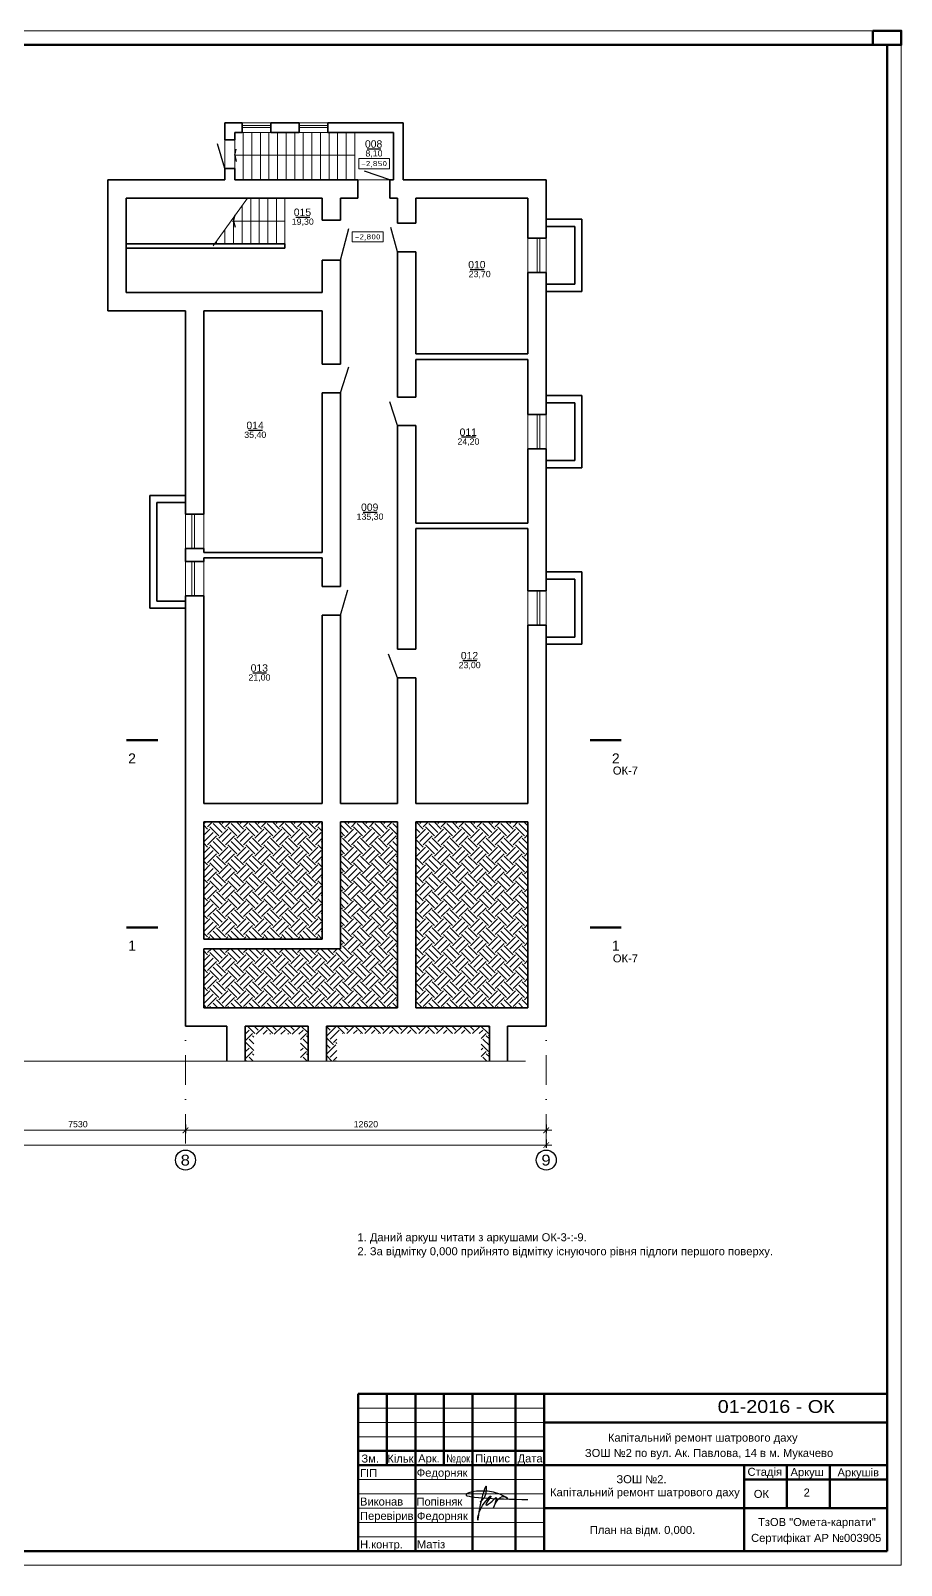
# Model space of a CAD drawing. Header units: millimetres. Extents: x 752233 to 2620908, y -654617 to -58944.
# Drawn here: x 1097663 to 1128121, y -245851 to -192165 of the extents above; entities that cross this region are included whole.
import ezdxf
from ezdxf.enums import TextEntityAlignment as Align

# ---------------------------------------------------------------- set-up
doc = ezdxf.new("R2010")
doc.units = ezdxf.units.MM
doc.header["$LTSCALE"] = 90
doc.linetypes.add('DASHDOT', pattern=[25.4, 12.7, -6.35, 0, -6.35])
doc.layers.get('0').update_dxf_attribs({"lineweight": 15})
doc.layers.get('DefPoints').update_dxf_attribs({"color": 255, "lineweight": 9})
doc.styles.add('style2', font='ARIAL.TTF')
doc.styles.add('txt200', font='txt.shx', dxfattribs={"width": 0.9, "height": 200})
doc.dimstyles.new('ARKO_TICK_EXTLINES', dxfattribs={"dimscale": 100, "dimtxt": 2.2, "dimasz": 2, "dimexe": 1, "dimexo": 1, "dimgap": 1, "dimtad": 1, "dimdec": 0, "dimzin": 0, "dimtxsty": 'style2', "dimblk": 'ARCHTICK', "dimcen": 2, "dimdle": 2, "dimclrd": 5, "dimadec": 0, "dimazin": 0, "dimtfac": 1, "dimtdec": 0, "dimtix": 1, "dimtmove": 0, "dimatfit": 0, "dimfxl": 0, "dimtolj": 1, "dimtzin": 0, "dimlwd": 20, "dimarcsym": 0})

# ---------------------------------------------------------------- blocks, each defined once
blk = doc.blocks.new('_ArchTick')
at = {"color": 0, "linetype": 'ByBlock', "const_width": 0.15}
blk.add_lwpolyline([(-0.5, -0.5), (0.5, 0.5)], dxfattribs=at)
blk = doc.blocks.new('*D41')
at = {"color": 5, "lineweight": 20}
blk.add_line((1051869, -231152), (1115899, -231152), dxfattribs=at)
at = {"color": 0, "lineweight": -2}
for p, q in [((1052069, -230952), (1052069, -231252)), ((1115699, -230952), (1115699, -231252))]:
    blk.add_line(p, q, dxfattribs=at)
at = {"layer": 'DefPoints', "color": 0, "lineweight": 15}
for p in [(1052069, -226931), (1115699, -226985), (1115699, -231152)]:
    blk.add_point(p, dxfattribs=at)
at = {"color": 5, "lineweight": 20, "xscale": 200, "yscale": 200, "zscale": 200, "rotation": 180}
blk.add_blockref('_ArchTick', (1052069, -231152), dxfattribs=at)
at = {"color": 5, "lineweight": 20, "xscale": 200, "yscale": 200, "zscale": 200}
blk.add_blockref('_ArchTick', (1115699, -231152), dxfattribs=at)
at = {"color": 0, "lineweight": 15, "insert": (1083884, -230939), "char_height": 220, "attachment_point": 5, "style": 'style2'}
blk.add_mtext('\\A1;63630', dxfattribs=at)
blk = doc.blocks.new('*D60')
at = {"color": 5, "lineweight": 20}
blk.add_line((1115899, -230633), (1102879, -230633), dxfattribs=at)
at = {"color": 0, "lineweight": -2}
for p, q in [((1103079, -230433), (1103079, -230733)), ((1115699, -230433), (1115699, -230733))]:
    blk.add_line(p, q, dxfattribs=at)
at = {"layer": 'DefPoints', "color": 0, "lineweight": 15}
for p in [(1103079, -229155), (1115699, -228870), (1103079, -230633)]:
    blk.add_point(p, dxfattribs=at)
at = {"color": 5, "lineweight": 20, "xscale": 200, "yscale": 200, "zscale": 200, "rotation": 180}
blk.add_blockref('_ArchTick', (1103079, -230633), dxfattribs=at)
at = {"color": 5, "lineweight": 20, "xscale": 200, "yscale": 200, "zscale": 200}
blk.add_blockref('_ArchTick', (1115699, -230633), dxfattribs=at)
at = {"color": 0, "lineweight": 15, "insert": (1109389, -230420), "char_height": 220, "attachment_point": 5, "style": 'style2'}
blk.add_mtext('\\A1;12620', dxfattribs=at)
blk = doc.blocks.new('*D61')
at = {"color": 5, "lineweight": 20}
blk.add_line((1103279, -230633), (1095349, -230633), dxfattribs=at)
at = {"color": 0, "lineweight": -2}
for p, q in [((1095549, -230433), (1095549, -230733)), ((1103079, -230433), (1103079, -230733))]:
    blk.add_line(p, q, dxfattribs=at)
at = {"layer": 'DefPoints', "color": 0, "lineweight": 15}
for p in [(1095549, -229155), (1103079, -229155), (1095549, -230633)]:
    blk.add_point(p, dxfattribs=at)
at = {"color": 5, "lineweight": 20, "xscale": 200, "yscale": 200, "zscale": 200, "rotation": 180}
blk.add_blockref('_ArchTick', (1095549, -230633), dxfattribs=at)
at = {"color": 5, "lineweight": 20, "xscale": 200, "yscale": 200, "zscale": 200}
blk.add_blockref('_ArchTick', (1103079, -230633), dxfattribs=at)
at = {"color": 0, "lineweight": 15, "insert": (1099314, -230420), "char_height": 220, "attachment_point": 5, "style": 'style2'}
blk.add_mtext('\\A1;7530', dxfattribs=at)
blk = doc.blocks.new('OTMET_P')
at = {"color": 0, "linetype": 'ByBlock'}
blk.add_lwpolyline([(-6, -2), (-6, 2), (6, 2), (6, -2)], close=True, dxfattribs=at)
at = {"color": 0, "linetype": 'ByBlock', "style": 'txt200', "width": 1.071429}
blk.add_attdef('OTMET', text='', height=2, dxfattribs=at).set_placement((-5, -1), (5, -1), align=Align.FIT)

msp = doc.modelspace()

# ---------------------------------------------------------------- hatches: boundary and pattern name
at = {"lineweight": 13}
h = msp.add_hatch(dxfattribs=at)
h.set_pattern_fill('EARTH', color=5, scale=70, angle=45, style=0)
h.paths.add_polyline_path([(1107859.1, -219845.1), (1103719.1, -219845.1), (1103719.1, -223945.1), (1107859.1, -223945.1)])
h = msp.add_hatch(dxfattribs=at)
h.set_pattern_fill('EARTH', color=5, scale=70, angle=45, style=0)
h.paths.add_polyline_path([(1108499.1, -224285.1), (1103719.1, -224285.1), (1103719.1, -226345.1), (1110499.1, -226345.1), (1110499.1, -219845.1), (1108499.1, -219845.1)])
h = msp.add_hatch(dxfattribs=at)
h.set_pattern_fill('EARTH', color=5, scale=70, angle=45, style=0)
h.paths.add_polyline_path([(1111139.1, -226345.1), (1115059.1, -226345.1), (1115059.1, -219845.1), (1111139.1, -219845.1)])
h = msp.add_hatch(dxfattribs=at)
h.set_pattern_fill('EARTH', color=5, scale=70, angle=45, style=0)
h.paths.add_polyline_path([(1105169.1, -226985.1), (1105169.1, -228210.6), (1105473.1, -228210.6), (1105473.1, -227272.4), (1107102.7, -227272.4), (1107102.7, -228210.6), (1107369.1, -228210.6), (1107369.1, -226985.1)])
h = msp.add_hatch(dxfattribs=at)
h.set_pattern_fill('EARTH', color=5, scale=70, angle=45, style=0)
h.paths.add_polyline_path([(1113419.4, -227248.7), (1113419.4, -228210.6), (1113709.1, -228210.6), (1113709.1, -226985.1), (1108009.1, -226985.1), (1108009.1, -228210.6), (1108369.4, -228210.6), (1108369.4, -227248.7)])

# ---------------------------------------------------------------- linework, layer by layer
at = {"color": 250, "linetype": 'ByBlock', "ltscale": 4}
for p, q in [((1128121, -192165.3), (1041765.6, -192165.3)), ((1128121, -245850.9), (1128121, -192165.3)), ((1041765.6, -245850.9), (1128121, -245850.9))]:
    msp.add_line(p, q, dxfattribs=at)
at = {"color": 7, "lineweight": 50}
for p, q in [((1043765.6, -192665.3), (1127621, -192665.3)), ((1127621, -245350.9), (1127621, -192665.3)), ((1127621, -239850.9), (1109121, -239850.9)), ((1109121, -239850.9), (1127621, -239850.9)), ((1109121, -239850.9), (1109121, -245350.9)), ((1127621, -239850.9), (1109121, -239850.9)), ((1109121, -239850.9), (1109121, -245350.9)), ((1110121, -239850.9), (1110121, -242350.9)), ((1111121, -239850.9), (1111121, -245350.9)), ((1112121, -239850.9), (1112121, -242350.9)), ((1113121, -239850.9), (1113121, -245350.9)), ((1114621, -239850.9), (1114621, -245350.9)), ((1115621, -239850.9), (1115621, -245350.9)), ((1115621, -240850.9), (1127621, -240850.9)), ((1109121, -241850.9), (1115621, -241850.9)), ((1109121, -242350.9), (1127621, -242350.9)), ((1122621, -242350.9), (1122621, -245350.9)), ((1124121, -242350.9), (1124121, -243850.9)), ((1125621, -242350.9), (1125621, -243850.9)), ((1122621, -242850.9), (1127621, -242850.9)), ((1115621, -243850.9), (1127621, -243850.9)), ((1042565.6, -245350.9), (1127621, -245350.9))]:
    msp.add_line(p, q, dxfattribs=at)
at = {"color": 250, "lineweight": 35}
for p, q in [((1104459.1, -195985.1), (1104459.1, -195385.1)), ((1104459.1, -195385.1), (1105059.1, -195385.1)), ((1105059.1, -195725.1), (1105059.1, -195385.1)), ((1106059.1, -195385.1), (1107059.1, -195385.1)), ((1106059.1, -195725.1), (1106059.1, -195385.1)), ((1107059.1, -195725.1), (1107059.1, -195385.1)), ((1108059.1, -195385.1), (1110699.1, -195385.1)), ((1108059.1, -195725.1), (1108059.1, -195385.1)), ((1110699.1, -197385.1), (1110699.1, -195385.1)), ((1104799.1, -195985.1), (1104799.1, -195725.1)), ((1104799.1, -195725.1), (1105059.1, -195725.1)), ((1106059.1, -195725.1), (1107059.1, -195725.1)), ((1108059.1, -195725.1), (1110359.1, -195725.1)), ((1110359.1, -197385.1), (1110359.1, -195725.1)), ((1104799.1, -195985.1), (1104459.1, -195985.1)), ((1104459.1, -197385.1), (1104459.1, -196985.1)), ((1104799.1, -196985.1), (1104459.1, -196985.1)), ((1104799.1, -197385.1), (1104799.1, -196985.1)), ((1104459.1, -197385.1), (1100359.1, -197385.1)), ((1100359.1, -201965.1), (1100359.1, -197385.1)), ((1109107.3, -197385.1), (1104799.1, -197385.1)), ((1109107.3, -197385.1), (1109107.3, -198025.1)), ((1110359.1, -197385.1), (1110229.5, -197385.1)), ((1110229.5, -197385.1), (1110229.5, -198025.1)), ((1115699.1, -197385.1), (1110699.1, -197385.1)), ((1115699.1, -199424.9), (1115699.1, -197385.1)), ((1107859.1, -198025.1), (1100999.1, -198025.1)), ((1100999.1, -201325.1), (1100999.1, -198025.1)), ((1107859.1, -198788.5), (1107859.1, -198025.1)), ((1108499.1, -198788.5), (1108499.1, -198025.1)), ((1109107.3, -198025.1), (1108499.1, -198025.1)), ((1110499.1, -198025.1), (1110229.5, -198025.1)), ((1110499.1, -198904), (1110499.1, -198025.1)), ((1111139.1, -198904), (1111139.1, -198025.1)), ((1115059.1, -198025.1), (1111139.1, -198025.1)), ((1115059.1, -199424.9), (1115059.1, -198025.1)), ((1108499.1, -198788.5), (1107859.1, -198788.5)), ((1111139.1, -198904), (1110499.1, -198904)), ((1115059.1, -199424.9), (1115059.1, -199010.1)), ((1115699.1, -198762), (1116949.1, -198762)), ((1115699.1, -199012), (1116699.1, -199012)), ((1116699.1, -201037.7), (1116699.1, -199012)), ((1116949.1, -201287.7), (1116949.1, -198762)), ((1106559.1, -199625.1), (1100999.1, -199625.1)), ((1106559.1, -199625.1), (1106559.1, -199775.1)), ((1115059.1, -199424.9), (1115699.1, -199424.9)), ((1106559.1, -199775.1), (1100999.1, -199775.1)), ((1107859.1, -201325.1), (1107859.1, -200188.5)), ((1108499.1, -200188.5), (1107859.1, -200188.5)), ((1108499.1, -203833.6), (1108499.1, -200188.5)), ((1110499.1, -204982.7), (1110499.1, -199904)), ((1111139.1, -199904), (1110499.1, -199904)), ((1111139.1, -203475.1), (1111139.1, -199904)), ((1115059.1, -203475.1), (1115059.1, -200624.9)), ((1115059.1, -200624.9), (1115699.1, -200624.9)), ((1115699.1, -205594.3), (1115699.1, -200624.9)), ((1115699.1, -201037.7), (1116699.1, -201037.7)), ((1115699.1, -201287.7), (1116949.1, -201287.7)), ((1107859.1, -201325.1), (1100999.1, -201325.1)), ((1103079.1, -201965.1), (1100359.1, -201965.1)), ((1103079.1, -201965.1), (1103079.1, -209083.1)), ((1107859.1, -201965.1), (1103719.1, -201965.1)), ((1103719.1, -201965.1), (1103719.1, -209083.1)), ((1107859.1, -203833.6), (1107859.1, -201965.1)), ((1108499.1, -203833.6), (1107859.1, -203833.6)), ((1115059.1, -203475.1), (1111139.1, -203475.1)), ((1111139.1, -204982.7), (1111139.1, -203665.1)), ((1115059.1, -203665.1), (1111139.1, -203665.1)), ((1115059.1, -205594.3), (1115059.1, -203665.1)), ((1107859.1, -210415.1), (1107859.1, -204833.6)), ((1108499.1, -204833.6), (1107859.1, -204833.6)), ((1108499.1, -211610.9), (1108499.1, -204833.6)), ((1111139.1, -204982.7), (1110499.1, -204982.7)), ((1115699.1, -204931.4), (1116949.1, -204931.4)), ((1116949.1, -207457.1), (1116949.1, -204931.4)), ((1115059.1, -205594.3), (1115059.1, -205179.4)), ((1115059.1, -205594.3), (1115699.1, -205594.3)), ((1115699.1, -205181.4), (1116699.1, -205181.4)), ((1116699.1, -207207.1), (1116699.1, -205181.4)), ((1110499.1, -213806.2), (1110499.1, -205982.7)), ((1111139.1, -205982.7), (1110499.1, -205982.7)), ((1111139.1, -209395.1), (1111139.1, -205982.7)), ((1115059.1, -209395.1), (1115059.1, -206794.3)), ((1115059.1, -206794.3), (1115699.1, -206794.3)), ((1115699.1, -211763.7), (1115699.1, -206794.3)), ((1115699.1, -207207.1), (1116699.1, -207207.1)), ((1115699.1, -207457.1), (1116949.1, -207457.1)), ((1101829.1, -212370.3), (1101829.1, -208420.3)), ((1103079.1, -208420.3), (1101829.1, -208420.3)), ((1102079.1, -212120.3), (1102079.1, -208670.3)), ((1103079.1, -208670.3), (1102079.1, -208670.3)), ((1103719.1, -209083.1), (1103079.1, -209083.1)), ((1115059.1, -209395.1), (1111139.1, -209395.1)), ((1111139.1, -213806.2), (1111139.1, -209585.1)), ((1115059.1, -209585.1), (1111139.1, -209585.1)), ((1115059.1, -211763.7), (1115059.1, -209585.1)), ((1103079.1, -210283.1), (1103079.1, -210733.1)), ((1103079.1, -210733.1), (1103079.1, -210283.1)), ((1103719.1, -210283.1), (1103079.1, -210283.1)), ((1103719.1, -210283.1), (1103719.1, -210415.1)), ((1103719.1, -210415.1), (1103719.1, -210283.1)), ((1107859.1, -210415.1), (1103719.1, -210415.1)), ((1103719.1, -210733.1), (1103079.1, -210733.1)), ((1103719.1, -210605.1), (1103719.1, -210733.1)), ((1107859.1, -210605.1), (1103719.1, -210605.1)), ((1103719.1, -210733.1), (1103719.1, -210605.1)), ((1107859.1, -211610.9), (1107859.1, -210605.1)), ((1115059.1, -211763.7), (1115059.1, -211348.8)), ((1115699.1, -211100.8), (1116949.1, -211100.8)), ((1115699.1, -211350.8), (1116699.1, -211350.8)), ((1116699.1, -213376.5), (1116699.1, -211350.8)), ((1116949.1, -213626.5), (1116949.1, -211100.8)), ((1103079.1, -211933.1), (1103079.1, -226985.1)), ((1103719.1, -211933.1), (1103079.1, -211933.1)), ((1103719.1, -211933.1), (1103719.1, -219205.1)), ((1108499.1, -211610.9), (1107859.1, -211610.9)), ((1115059.1, -211763.7), (1115699.1, -211763.7)), ((1103079.1, -212370.3), (1101829.1, -212370.3)), ((1103079.1, -212120.3), (1102079.1, -212120.3)), ((1107859.1, -219205.1), (1107859.1, -212610.9)), ((1108499.1, -212610.9), (1107859.1, -212610.9)), ((1108499.1, -219205.1), (1108499.1, -212610.9)), ((1115059.1, -219205.1), (1115059.1, -212963.7)), ((1115059.1, -212963.7), (1115699.1, -212963.7)), ((1115699.1, -226985.1), (1115699.1, -212963.7)), ((1115699.1, -213376.5), (1116699.1, -213376.5)), ((1115699.1, -213626.5), (1116949.1, -213626.5)), ((1111139.1, -213806.2), (1110499.1, -213806.2)), ((1110499.1, -219205.1), (1110499.1, -214806.2)), ((1111139.1, -214806.2), (1110499.1, -214806.2)), ((1111139.1, -219205.1), (1111139.1, -214806.2)), ((1107859.1, -219205.1), (1103719.1, -219205.1)), ((1110499.1, -219205.1), (1108499.1, -219205.1)), ((1115059.1, -219205.1), (1111139.1, -219205.1)), ((1107859.1, -219845.1), (1103719.1, -219845.1)), ((1103719.1, -219845.1), (1103719.1, -223945.1)), ((1107859.1, -223945.1), (1107859.1, -219845.1)), ((1110499.1, -219845.1), (1108499.1, -219845.1)), ((1108499.1, -224285.1), (1108499.1, -219845.1)), ((1110499.1, -226345.1), (1110499.1, -219845.1)), ((1111139.1, -226345.1), (1111139.1, -219845.1)), ((1115059.1, -219845.1), (1111139.1, -219845.1)), ((1115059.1, -226345.1), (1115059.1, -219845.1)), ((1107859.1, -223945.1), (1103719.1, -223945.1)), ((1108499.1, -224285.1), (1103719.1, -224285.1)), ((1103719.1, -224285.1), (1103719.1, -226345.1)), ((1110499.1, -226345.1), (1103719.1, -226345.1)), ((1115059.1, -226345.1), (1111139.1, -226345.1)), ((1104529.1, -226985.1), (1103079.1, -226985.1)), ((1104529.1, -228210.6), (1104529.1, -226985.1)), ((1105169.1, -228210.6), (1105169.1, -226985.1)), ((1107369.1, -226985.1), (1105169.1, -226985.1)), ((1107369.1, -228210.6), (1107369.1, -226985.1)), ((1108009.1, -228210.6), (1108009.1, -226985.1)), ((1113709.1, -226985.1), (1108009.1, -226985.1)), ((1113709.1, -228210.6), (1113709.1, -226985.1)), ((1114349.1, -228210.6), (1114349.1, -226985.1)), ((1115699.1, -226985.1), (1114349.1, -226985.1))]:
    msp.add_line(p, q, dxfattribs=at)
at = {"color": 250, "lineweight": 15}
for p, q in [((1105059.1, -195385.1), (1106059.1, -195385.1)), ((1107059.1, -195385.1), (1108059.1, -195385.1)), ((1104799.1, -197385.1), (1104799.1, -195725.1)), ((1105059.1, -195485.2), (1106059.1, -195485.2)), ((1105059.1, -195555.1), (1106059.1, -195555.1)), ((1105059.1, -195725.1), (1106059.1, -195725.1)), ((1105099.1, -197385.1), (1105099.1, -195725.1)), ((1105399.1, -197385.1), (1105399.1, -195725.1)), ((1105699.1, -197385.1), (1105699.1, -195725.1)), ((1105999.1, -197385.1), (1105999.1, -195725.1)), ((1106299.1, -197385.1), (1106299.1, -195725.1)), ((1106599.1, -197385.1), (1106599.1, -195725.1)), ((1106899.1, -197385.1), (1106899.1, -195725.1)), ((1107059.1, -195485.2), (1108059.1, -195485.2)), ((1107059.1, -195555.1), (1108059.1, -195555.1)), ((1107059.1, -195725.1), (1108059.1, -195725.1)), ((1107199.1, -197385.1), (1107199.1, -195725.1)), ((1107499.1, -197385.1), (1107499.1, -195725.1)), ((1107799.1, -197385.1), (1107799.1, -195725.1)), ((1108099.1, -197385.1), (1108099.1, -195725.1)), ((1108399.1, -197385.1), (1108399.1, -195725.1)), ((1108699.1, -197385.1), (1108699.1, -195725.1)), ((1108999.1, -197385.1), (1108999.1, -195725.1)), ((1104459.1, -195985.1), (1104459.1, -196985.1)), ((1104799.1, -196525.1), (1108999.1, -196525.1)), ((1108999.1, -197385.1), (1110229.5, -197385.1)), ((1105245.7, -198025.1), (1104049.9, -199690.9)), ((1105359.1, -198025.1), (1105359.1, -199625.1)), ((1105659.1, -198025.1), (1105659.1, -199625.1)), ((1105959.1, -198025.1), (1105959.1, -199625.1)), ((1106259.1, -198025.1), (1106259.1, -199625.1)), ((1106559.1, -198025.1), (1106559.1, -199775.1)), ((1105059.1, -198285.1), (1105059.1, -199625.1)), ((1104459.1, -199120.9), (1104459.1, -199625.1)), ((1106559.1, -198825.1), (1104707, -198825.1)), ((1104759.1, -198703), (1104759.1, -199625.1)), ((1104159.1, -199538.8), (1104159.1, -199625.1)), ((1115059.1, -199424.9), (1115059.1, -200624.9)), ((1115379.1, -199424.9), (1115379.1, -200624.9)), ((1115474.7, -199424.9), (1115474.7, -200624.9)), ((1115699.1, -199424.9), (1115699.1, -200624.9)), ((1115059.1, -205594.3), (1115059.1, -206794.3)), ((1115379.1, -205594.3), (1115379.1, -206794.3)), ((1115474.7, -205594.3), (1115474.7, -206794.3)), ((1115699.1, -205594.3), (1115699.1, -206794.3)), ((1103079.1, -209083.1), (1103079.1, -210283.1)), ((1103303.4, -209083.1), (1103303.4, -210283.1)), ((1103399.1, -209083.1), (1103399.1, -210283.1)), ((1103719.1, -209083.1), (1103719.1, -210283.1)), ((1103079.1, -210722), (1103079.1, -210733.1)), ((1103079.1, -210733.1), (1103079.1, -211933.1)), ((1103303.4, -210722), (1103303.4, -210733.1)), ((1103303.4, -210733.1), (1103303.4, -211933.1)), ((1103399.1, -210722), (1103399.1, -210733.1)), ((1103399.1, -210733.1), (1103399.1, -211933.1)), ((1103719.1, -210722), (1103719.1, -210733.1)), ((1103719.1, -210733.1), (1103719.1, -211933.1)), ((1115059.1, -211763.7), (1115059.1, -212963.7)), ((1115379.1, -211763.7), (1115379.1, -212963.7)), ((1115474.7, -211763.7), (1115474.7, -212963.7)), ((1115699.1, -211763.7), (1115699.1, -212963.7)), ((1083774.9, -228210.6), (1114977.4, -228210.6))]:
    msp.add_line(p, q, dxfattribs=at)
at = {"color": 2, "lineweight": 30}
for p, q in [((1104459.1, -196985.1), (1104193.2, -196124.8)), ((1104799.1, -196525.1), (1104856.8, -196309.4)), ((1104799.1, -196525.1), (1104856.8, -196740.8)), ((1110229.5, -197385.1), (1109338.1, -197082.3)), ((1104759.1, -198825.1), (1104816.8, -198609.4)), ((1104759.1, -198825.1), (1104816.8, -199040.8)), ((1108499.1, -200188.5), (1108795, -199088.1)), ((1110499.1, -199904), (1110261.6, -199049.9)), ((1108499.1, -204833.6), (1108792.3, -203929.9)), ((1110499.1, -205982.7), (1110232.1, -205143.8)), ((1108499.1, -212610.9), (1108759.6, -211724.1)), ((1110499.1, -214806.2), (1110176.3, -213981.1))]:
    msp.add_line(p, q, dxfattribs=at)
at = {"lineweight": 30}
for p, q in [((1109428.6, -196294.3), (1109914.6, -196294.3)), ((1106938.5, -198683.9), (1107424.5, -198683.9)), ((1113040.9, -200516.2), (1113526.9, -200516.2)), ((1105282.6, -206138.7), (1105768.6, -206138.7)), ((1112739.7, -206376.9), (1113225.7, -206376.9)), ((1109292.2, -209003.3), (1109778.2, -209003.3)), ((1112783.1, -214194.7), (1113269.1, -214194.7)), ((1105429.4, -214627), (1105915.4, -214627))]:
    msp.add_line(p, q, dxfattribs=at)
at = {"color": 1, "linetype": 'DASHDOT', "ltscale": 0.9}
for p, q in [((1103079.1, -223893.9), (1103079.1, -231324.2)), ((1115699.1, -223893.9), (1115699.1, -231324.2))]:
    msp.add_line(p, q, dxfattribs=at)
at = {"color": 0}
for p, q in [((1109121, -240350.9), (1115621, -240350.9)), ((1109121, -240850.9), (1115621, -240850.9)), ((1109121, -241350.9), (1115621, -241350.9)), ((1109121, -242850.9), (1115621, -242850.9)), ((1109121, -243350.9), (1115621, -243350.9)), ((1109121, -243850.9), (1115621, -243850.9)), ((1109121, -244350.9), (1115621, -244350.9))]:
    msp.add_line(p, q, dxfattribs=at)
at = {"color": 7, "linetype": 'Continuous'}
msp.add_line((1109121, -244850.9), (1115621, -244850.9), dxfattribs=at)
at = {"color": 7, "lineweight": 50}
msp.add_lwpolyline([(1127121, -192165.3), (1128121, -192165.3), (1128121, -192665.3), (1127121, -192665.3), (1127121, -192165.3)], dxfattribs=at)
at = {"color": 0, "ltscale": 0.9, "const_width": 80}
for points in [[(1101014.2, -216983.2), (1102114.2, -216983.2)], [(1118326.9, -216983.2), (1117226.9, -216983.2)], [(1101014.2, -223534.1), (1102114.2, -223534.1)], [(1118326.9, -223534.1), (1117226.9, -223534.1)]]:
    msp.add_lwpolyline(points, dxfattribs=at)
at = {"color": 0, "ltscale": 0.9}
for points in [[(1101423.1, -216983.2, 0, 100, 0), (1101423.1, -217383.2, 0, 0, 0), (1101423.1, -217983.2, 0, 0, 0)], [(1117917.9, -216983.2, 0, 100, 0), (1117917.9, -217383.2, 0, 0, 0), (1117917.9, -217983.2, 0, 0, 0)], [(1101423.1, -223534.1, 0, 100, 0), (1101423.1, -223934.1, 0, 0, 0), (1101423.1, -224534.1, 0, 0, 0)], [(1117917.9, -223534.1, 0, 100, 0), (1117917.9, -223934.1, 0, 0, 0), (1117917.9, -224534.1, 0, 0, 0)]]:
    msp.add_lwpolyline(points, format="xyseb", dxfattribs=at)
at = {"color": 7, "lineweight": 30, "ltscale": 2}
for centre in [(1103079.3, -231674.2), (1115699.3, -231674.2)]:
    msp.add_circle(centre, 350, dxfattribs=at)
at = {"color": 1, "lineweight": 30, "ltscale": 0.1}
msp.add_spline([(1113389.3, -243622), (1113538, -243473.3), (1113605.6, -243090), (1113417.8, -243605.9), (1113301.1, -244268.1), (1113417.9, -243850.9), (1113757.4, -243446.3), (1113588.8, -243738.3), (1113809.6, -243610.9), (1113945.7, -243474.7), (1113847.1, -243850.9), (1114247.6, -243450.4), (1114354, -243511.8), (1114287.5, -243470.9), (1112914.3, -243350.9), (1115060.2, -243554.4)], degree=3, dxfattribs=at)

# ---------------------------------------------------------------- block references
at = {"color": 0, "ltscale": 0.9}
ref = msp.add_blockref('OTMET_P', (1109679.7, -196813.8), dxfattribs=dict(at, xscale=90, yscale=90, zscale=200))
ref.add_attrib('OTMET', '-2,850', dxfattribs={"color": 0, "linetype": 'ByBlock', "height": 180, "style": 'txt200'}).set_placement((1109229.7, -196903.8), (1110129.7, -196903.8), align=Align.FIT)
ref = msp.add_blockref('OTMET_P', (1109452.3, -199376.3), dxfattribs=dict(at, xscale=90, yscale=90, zscale=200))
ref.add_attrib('OTMET', '-2,800', dxfattribs={"color": 0, "linetype": 'ByBlock', "height": 180, "style": 'txt200', "width": 1.034483}).set_placement((1109002.3, -199466.3), (1109902.3, -199466.3), align=Align.FIT)

# ---------------------------------------------------------------- texts
at = {"color": 7, "linetype": 'Continuous', "style": 'style2'}
for s, height, p in [('008', 260, (1109356.8, -196258.1)), ('8,10', 220, (1109373.3, -196566.3)), ('015', 260, (1106866.7, -198647.8)), ('19,30', 220, (1106797.3, -198956)), ('010', 260, (1112969.1, -200480)), ('23,70', 220, (1112985.6, -200788.3)), ('014', 260, (1105210.7, -206102.6)), ('011', 260, (1112667.9, -206340.8)), ('35,40', 220, (1105134.7, -206410.8)), ('24,20', 220, (1112591.9, -206649)), ('009', 260, (1109220.3, -208967.2)), ('135,30', 220, (1109064.5, -209275.4)), ('012', 260, (1112711.2, -214158.5)), ('21,00', 220, (1105281.6, -214899)), ('013', 260, (1105357.6, -214590.8)), ('23,00', 220, (1112635.3, -214466.7)), ('ОК-7', 280, (1118029.5, -218188.4)), ('ОК-7', 280, (1118029.5, -224757.9)), ('1. Даний аркуш читати з аркушами ОК-3-:-9.', 280, (1109093.3, -234514)), ('2. За відмітку 0,000 прийнято відмітку існуючого рівня підлоги першого поверху.', 280, (1109093.3, -235004.3)), ('Зм.', 280, (1109231.7, -242256.7)), ('Кільк.', 280, (1110138.1, -242257.9)), ('Арк.', 280, (1111218.1, -242251.9)), ('Підпис', 280, (1113209.6, -242251.9)), ('Дата', 280, (1114695.9, -242251.9)), ('ГІП', 280, (1109183.6, -242760.9)), ('ГІП', 280, (1109183.6, -242760.9)), ('Федорняк ', 280, (1111167.8, -242750.1)), ('Федорняк ', 280, (1111167.8, -242750.1)), ('Стадія', 280, (1122740.9, -242720.1)), ('Аркуш', 280, (1124246.1, -242730.4)), ('Аркушів', 280, (1125887.8, -242741.1)), ('2', 280, (1124704, -243445)), ('Виконав', 280, (1109183.6, -243760.9)), ('Виконав', 280, (1109183.6, -243760.9)), ('Попівняк', 280, (1111158, -243763.1)), ('Попівняк', 280, (1111158, -243763.1)), ('ОК', 280, (1122960.8, -243493.5)), ('Перевірив', 280, (1109183.6, -244260.9)), ('Перевірив', 280, (1109183.6, -244260.9)), ('Федорняк ', 280, (1111177, -244263.1)), ('Федорняк ', 280, (1111177, -244263.1)), ('План на відм. 0,000.', 280, (1117221.9, -244753.7)), ('Н.контр.', 280, (1109183.6, -245260.9)), ('Н.контр.', 280, (1109183.6, -245260.9)), ('Матіз ', 280, (1111174.2, -245255.6)), ('Матіз ', 280, (1111174.2, -245255.6))]:
    msp.add_text(s, height=height, dxfattribs=at).set_placement(p)
for s, p in [('2', (1101208.9, -217620.1)), ('2', (1118132.1, -217620.1)), ('1', (1101208.9, -224171.1)), ('1', (1118132.1, -224171.1))]:
    msp.add_text(s, height=350, dxfattribs=at).set_placement(p, align=Align.MIDDLE)
for s, height, width, p in [('8', 380, 1.1, (1102908.6, -231866.1)), ('9', 380, 1.1, (1115528.6, -231866.1)), ('№док.', 280, 0.8, (1112203.7, -242251.9))]:
    msp.add_text(s, height=height, dxfattribs=dict(at, width=width)).set_placement(p)
at = {"color": 4, "linetype": 'Continuous', "style": 'style2', "width": 1.1}
msp.add_text('01-2016 - ОК', height=450, dxfattribs=at).set_placement((1121697.5, -240520))
at = {"color": 4, "linetype": 'Continuous', "style": 'style2'}
for s, p in [('Капітальний ремонт шатрового даху ', (1117857.7, -241523.1)), ('ЗОШ №2 по вул. Ак. Павлова, 14 в м. Мукачево  ', (1117051.1, -242061)), ('Капітальний ремонт шатрового даху ', (1115832.2, -243433.3)), ('ЗОШ №2.', (1118154.5, -242978.6)), ('ТзОВ "Омета-карпати"', (1123107.1, -244476.9)), ('Сертифікат АР №003905', (1122866, -245031.6))]:
    msp.add_text(s, height=280, dxfattribs=at).set_placement(p)

# ---------------------------------------------------------------- dimensions: what is measured, and where the dimension line sits
at = {"color": 250, "lineweight": 15}
for base, p1, p2, override, picture, middle in [((1115699.1, -231151.5), (1052069.1, -226931), (1115699.1, -226985.1), {"dimtfill": 1, "dimtfillclr": 7, "dimarcsym": 1}, '*D41', (1083884.1, -230939.1)), ((1095549.1, -230632.8), (1103079.1, -229155), (1095549.1, -229155), {"dimtmove": 1, "dimtfill": 1, "dimtfillclr": 7, "dimarcsym": 1}, '*D61', (1099314.1, -230420.4)), ((1103079.1, -230632.8), (1115699.1, -228870.1), (1103079.1, -229155), {"dimtmove": 1, "dimtfill": 1, "dimtfillclr": 7, "dimarcsym": 1}, '*D60', (1109389.1, -230420.4))]:
    dim = msp.add_linear_dim(base=base, p1=p1, p2=p2, dimstyle='ARKO_TICK_EXTLINES', override=override, dxfattribs=at)
    dim.commit()
    dim.dimension.update_dxf_attribs({"geometry": picture, "text_midpoint": middle})

doc.saveas('drawing.dxf')
